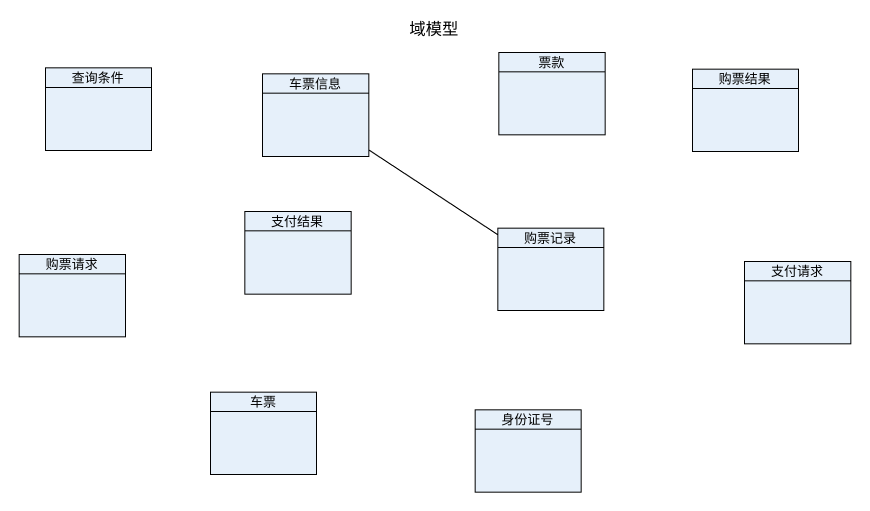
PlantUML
@startuml
title 域模型
hide circle
hide empty members
class 票款
class 查询条件
class 车票信息
class 购票结果
class 支付结果
class 购票请求
class 购票记录
class 支付请求
class 车票
class 身份证号
购票记录 -up- 车票信息
@enduml
